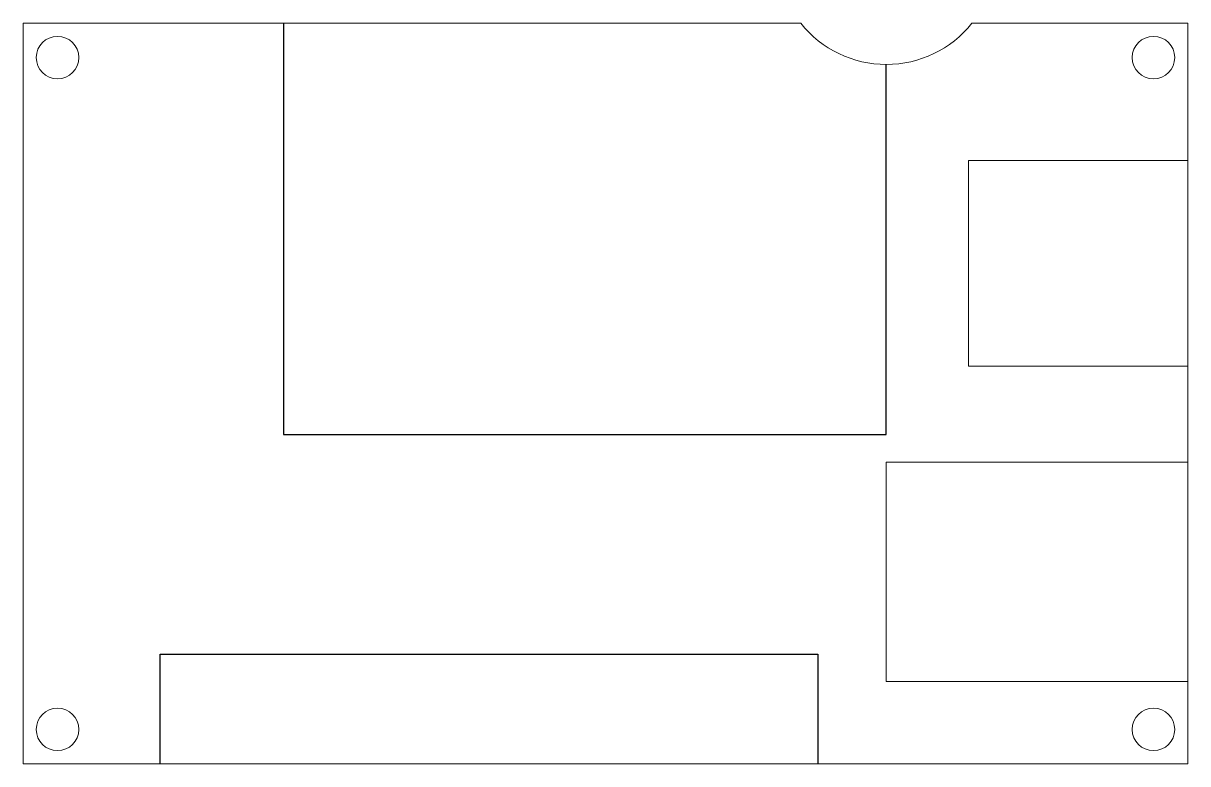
# Model space of a CAD drawing. Header units: millimetres. Extents: x 0 to 85, y 0 to 54.
import ezdxf

# ---------------------------------------------------------------- set-up
doc = ezdxf.new("R2010")
doc.units = ezdxf.units.MM

msp = doc.modelspace()

# ---------------------------------------------------------------- linework, layer by layer
at = {"color": 7, "linetype": 'Continuous', "lineweight": 15}
for p, q in [((0, 54), (0, 0)), ((56.755, 54), (0, 54)), ((85, 54), (69.245, 54)), ((85, 0), (85, 54)), ((85, 44), (69, 44)), ((69, 29), (69, 44)), ((85, 29), (69, 29)), ((85, 22), (63, 22)), ((63, 6), (63, 22)), ((85, 6), (63, 6)), ((0, 0), (85, 0))]:
    msp.add_line(p, q, dxfattribs=at)
at = {"color": 7, "linetype": 'Continuous'}
for p, q in [((19, 54), (19, 24)), ((63, 24), (63, 51)), ((19, 24), (63, 24)), ((10, 0), (10, 8)), ((10, 8), (58, 8)), ((58, 8), (58, 0))]:
    msp.add_line(p, q, dxfattribs=at)
at = {"color": 7, "linetype": 'Continuous', "lineweight": 15}
for centre in [(2.5, 51.5), (82.5, 51.5), (2.5, 2.5), (82.5, 2.5)]:
    msp.add_circle(centre, 1.55, dxfattribs=at)
msp.add_arc((63, 59), 8, 218.68219, 321.31781, dxfattribs=at)

doc.saveas('drawing.dxf')
